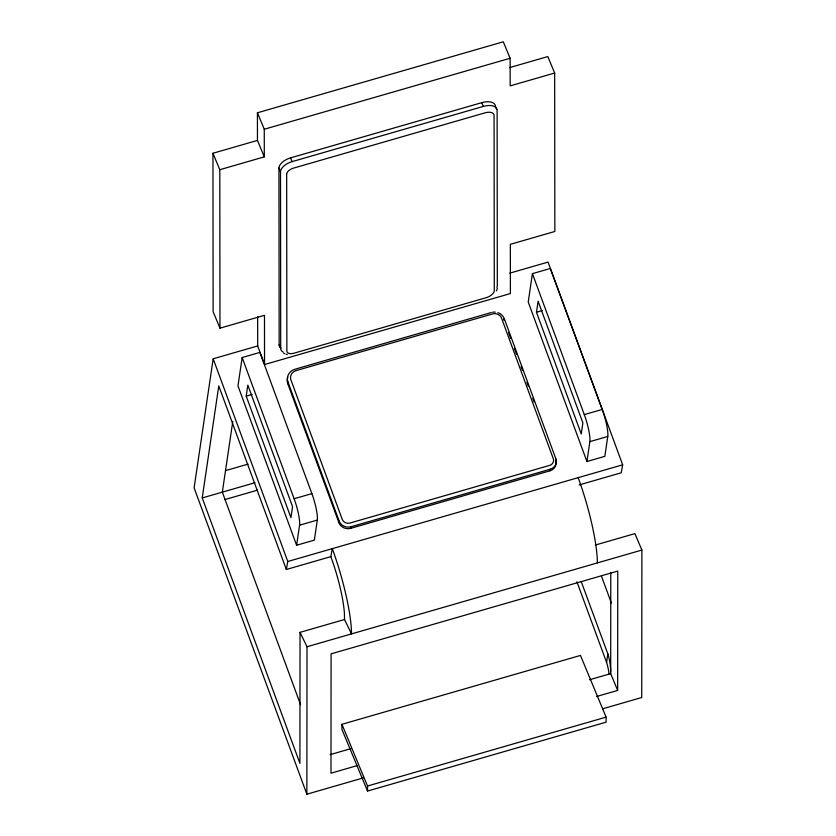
<?xml version="1.0" encoding="UTF-8"?>
<svg xmlns="http://www.w3.org/2000/svg" width="836" height="836" viewBox="0 0 836 836"><rect width="100%" height="100%" fill="white"/><g stroke="black" fill="none" stroke-linecap="round" stroke-linejoin="round"><path stroke-width="1.25" d="M344.547 619.507L300.04 632.361L299.915 763.372L202.228 497.942L218.771 385.918L286.33 569.494L330.837 556.64L332.289 548.656A71.677 12.958 73.9 0 1 351.507 633.897L344.547 619.507L344.422 613.614A50.359 9.102 73.9 0 0 332.885 562.419L330.837 556.64M363.305 777.908L306.864 794.2L307.011 646.75L300.04 632.361M341.924 724.31L341.914 729.358L367.526 791.055L606.079 722.179L606.09 717.131L580.477 655.434L341.924 724.31L367.526 786.018L367.526 791.055M596.559 696.513L617.647 690.421L610.688 673.638L610.782 572.461M617.647 690.421L617.762 571.072L331.087 653.846L330.983 773.185L357.045 765.661M595.357 545.041L634.911 533.619L641.881 550.057L641.735 697.517L602.86 708.74M257.655 316.677L257.687 345.937L213.18 358.79L194.119 487.858L306.864 794.2M232.795 421.323L222.334 492.143L300.584 704.748M242.158 357.536L237.967 385.908L296.613 545.26L314.357 540.129L317.325 520.065A20.733 3.752 73.9 0 0 311.88 493.627L259.902 352.416L242.158 357.536L294.126 498.747A20.733 3.752 73.9 0 1 299.57 525.196L296.613 545.26M246.202 396.159L247.832 385.124L292.558 506.637L290.928 517.672L246.202 396.159L252.127 394.446M497.901 312.674A10.199 9.321 8.4 0 1 504.275 318.662L555.856 458.818L555.616 460.396A9.081 8.308 8.4 0 1 549.963 470.825L350.775 528.331A9.353 8.548 8.4 0 1 338.925 522.709L287.772 383.703L288.002 382.115A11.244 10.283 8.4 0 1 295.014 369.209L491.349 312.518M338.925 522.709L339.165 521.121L288.002 382.115M350.775 528.331L351.005 526.753L550.192 469.236A9.081 8.308 8.4 0 0 555.856 458.818M532.417 273.654L528.227 302.026L586.924 461.514L604.836 456.351L607.772 436.465A21.203 3.835 73.9 0 0 602.202 409.431L550.328 268.481L532.417 273.654L584.291 414.604A21.203 3.835 73.9 0 1 589.861 441.638L586.924 461.514M536.472 312.267L538.102 301.232L582.88 422.901L581.25 433.936L536.472 312.267L542.439 310.543M549.963 470.825L550.192 469.236M609.036 673.858A71.656 65.511 8.4 0 0 606.581 662.405L607.835 653.877L581.302 581.793M286.33 569.494L287.793 561.499L213.18 358.79M509.73 273.163L548.05 262.096L622.663 464.816L621.2 472.8L579.17 484.932M497.389 288.389L496.417 290.886M554.665 73.035L554.843 231.478L510.347 244.321L510.399 293.551L264.531 364.548L264.479 315.318L219.972 328.161L219.795 169.718L264.301 156.865L257.457 140.417L257.425 112.787L503.293 41.8L510.138 58.259L510.169 85.878L554.665 73.035L547.82 56.576L509.5 67.643M264.301 156.865L264.27 129.246L510.138 58.259M219.972 328.161L213.128 311.713L212.95 153.26L257.457 140.417M283.174 352.06A12.613 6.604 -22.6 0 1 280.708 348.518L279.151 344.766L278.942 168.036A12.31 6.448 -22.6 0 1 290.573 157.868L481.755 102.661A14.588 7.639 -22.6 0 1 495.549 106.757L496.73 109.579M280.708 348.518L280.509 171.798A12.31 6.448 -22.6 0 1 292.13 161.62L483.323 106.423A14.588 7.639 -22.6 0 1 497.117 110.519L497.315 285.358A13.742 7.19 -22.6 0 1 496.877 287.448M225.521 470.637L248.083 464.116M202.228 497.942L254.938 482.727M224.842 499.583L257.436 490.168M584.291 414.604L602.202 409.431M294.126 498.747L311.88 493.627M299.57 525.196L317.325 520.065M589.861 441.638L607.772 436.465M287.793 561.499L622.663 464.816M307.011 646.75L641.881 550.057M330.22 754.615L351.319 748.523M589.589 679.731L610.688 673.638M367.526 786.018L606.09 717.131M286.246 354.297L287.291 354.527M284.877 353.806L283.623 353.105M481.755 102.661L483.323 106.423M290.573 157.868L292.13 161.62M257.425 112.787L264.27 129.246M278.942 168.036L280.509 171.798M212.95 153.26L219.795 169.718M601.471 576.171L611.377 603.08M508.518 332.435L510.765 338.528M514.349 348.278L516.596 354.37M521.079 366.555L522.427 370.212M526.91 382.397L528.258 386.054M532.741 398.239L534.089 401.897M576.892 581.762L606.581 662.405M257.687 345.937L264.103 363.378M578.157 477.659A71.677 12.958 73.9 0 1 597.374 562.91M607.835 653.877A71.656 65.511 8.4 0 1 610.698 671.977M280.75 347.797A12.613 6.604 -22.6 0 1 279.151 344.766M287.772 383.703A11.244 10.283 8.4 0 1 287.762 377.078M503.523 319.101A10.199 9.321 8.4 0 1 504.035 320.24M351.005 526.753A9.353 8.548 8.4 0 1 339.165 521.121M492.634 312.236A10.199 9.321 8.4 0 1 495.288 312.131M286.664 173.689L286.873 351.528A7.817 4.096 -22.6 0 0 293.227 353.419L487.001 297.459A8.945 4.682 -22.6 0 0 494.285 291.095L494.076 114.908A9.792 5.131 -22.6 0 0 486.103 112.536L292.778 168.339A7.514 3.94 -22.6 0 0 286.664 173.689M296.216 370.567L295.129 370.954A8.318 7.608 8.4 0 0 290.667 379.178L342.426 519.867A6.416 5.873 8.4 0 0 349.427 523.2L550.161 465.234A6.155 5.622 8.4 0 0 553.463 459.163L501.307 317.471A7.273 6.646 8.4 0 0 493.386 313.709L296.216 370.567"/></g></svg>
